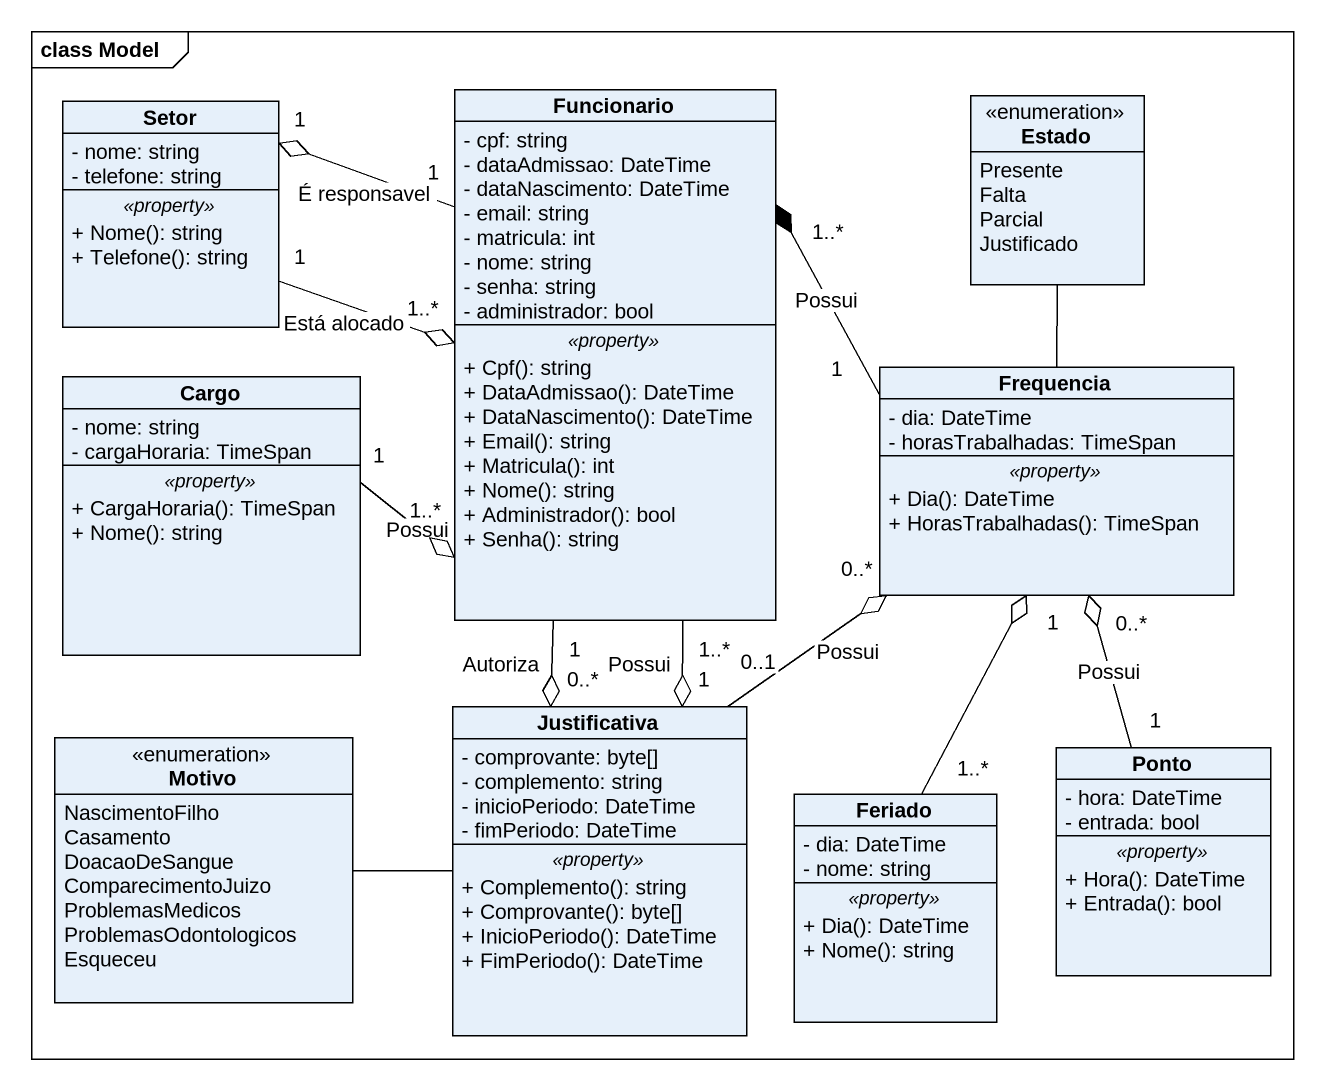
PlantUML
@startuml
mainframe class Model
hide circle
hide empty members
skinparam classAttributeIconSize 0
class Funcionario {
  - cpf: string
  - dataAdmissao: DateTime
  - dataNascimento: DateTime
  - email: string
  - matricula: int
  - nome: string
  - senha: string
  - administrador: bool
  .. <<property>> ..
  + Cpf(): string
  + DataAdmissao(): DateTime
  + DataNascimento(): DateTime
  + Email(): string
  + Matricula(): int
  + Nome(): string
  + Administrador(): bool
  + Senha(): string
}
enum Estado {
  Presente
  Falta
  Parcial
  Justificado
}
class Setor {
  - nome: string
  - telefone: string
  .. <<property>> ..
  + Nome(): string
  + Telefone(): string
}
class Cargo {
  - nome: string
  - cargaHoraria: TimeSpan
  .. <<property>> ..
  + CargaHoraria(): TimeSpan
  + Nome(): string
}
class Frequencia {
  - dia: DateTime
  - horasTrabalhadas: TimeSpan
  .. <<property>> ..
  + Dia(): DateTime
  + HorasTrabalhadas(): TimeSpan
}
class Justificativa {
  - comprovante: byte[]
  - complemento: string
  - inicioPeriodo: DateTime
  - fimPeriodo: DateTime
  .. <<property>> ..
  + Complemento(): string
  + Comprovante(): byte[]
  + InicioPeriodo(): DateTime
  + FimPeriodo(): DateTime
}
enum Motivo {
  NascimentoFilho
  Casamento
  DoacaoDeSangue
  ComparecimentoJuizo
  ProblemasMedicos
  ProblemasOdontologicos
  Esqueceu
}
class Feriado {
  - dia: DateTime
  - nome: string
  .. <<property>> ..
  + Dia(): DateTime
  + Nome(): string
}
class Ponto {
  - hora: DateTime
  - entrada: bool
  .. <<property>> ..
  + Hora(): DateTime
  + Entrada(): bool
}
Funcionario "1" -left-o "1" Setor : É responsavel
Funcionario "1..*" --o "1" Justificativa : Possui
Funcionario "1" --o "0..*" Justificativa : Autoriza
Estado -- Frequencia
Setor "1" -right-o "1..*" Funcionario : Está alocado
Cargo "1" -right-o "1..*" Funcionario : Possui
Frequencia "1" -left-* "1..*" Funcionario : Possui
Justificativa "0..1" -up-o "0..*" Frequencia : Possui
Motivo -right- Justificativa
Feriado "1..*" -up-o "1" Frequencia
Ponto "1" -up-o "0..*" Frequencia : Possui
@enduml
